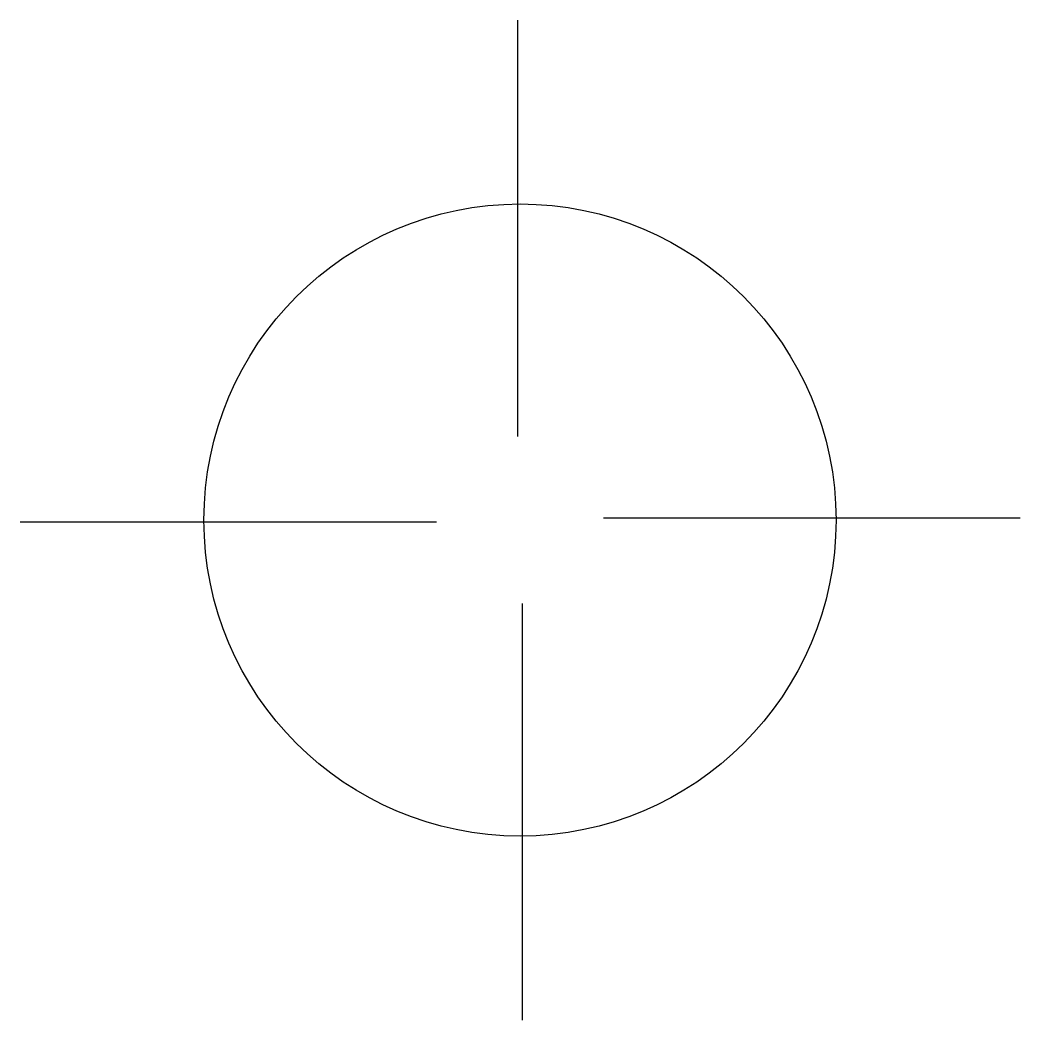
# Model space of a CAD drawing. Header units: millimetres. Extents: x 57041 to 57152, y -7310 to -7199.
import ezdxf

# ---------------------------------------------------------------- set-up
doc = ezdxf.new("R2010")
doc.units = ezdxf.units.MM
doc.header["$LTSCALE"] = 100
doc.header["$MEASUREMENT"] = 0
doc.layers.add('1', color=2, linetype='Continuous')

msp = doc.modelspace()

# ---------------------------------------------------------------- linework, layer by layer
at = {"layer": '1', "color": 3}
for p, q in [((57096.28, -7245.23), (57096.28, -7199.12)), ((57105.79, -7254.24), (57151.9, -7254.24)), ((57087.27, -7254.74), (57041.16, -7254.74)), ((57096.78, -7263.75), (57096.78, -7309.86))]:
    msp.add_line(p, q, dxfattribs=at)
msp.add_circle((57096.53, -7254.49), 35, dxfattribs=at)

doc.saveas('drawing.dxf')
